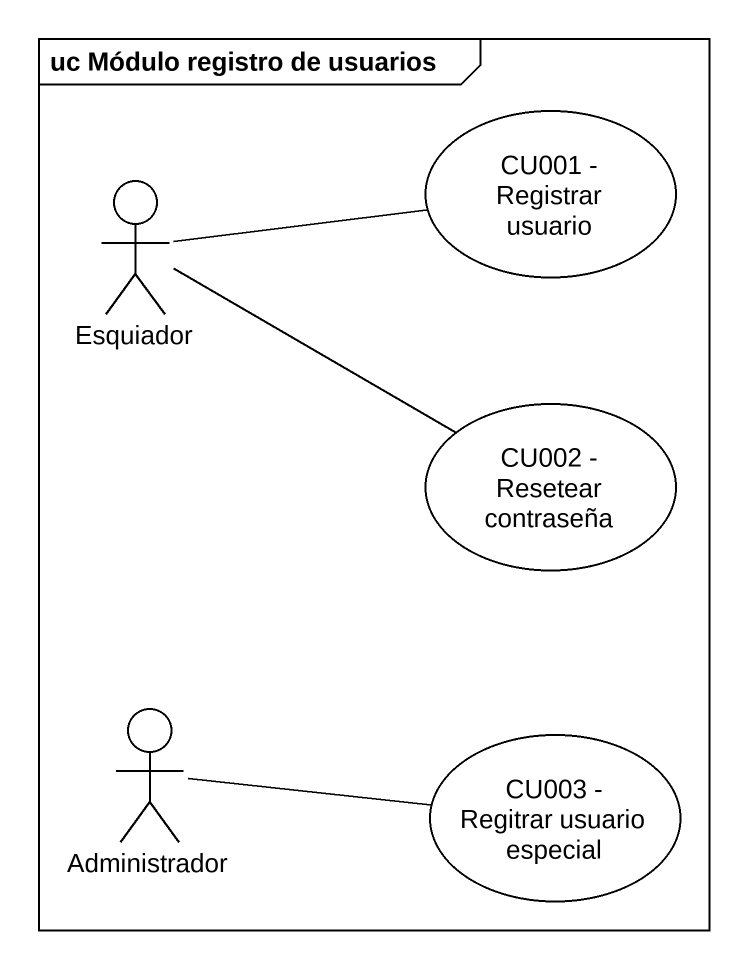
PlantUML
@startuml
mainframe uc Módulo registro de usuarios
usecase "CU001 - Registrar usuario" as CU001_Registrar_usuario
actor Esquiador
usecase "CU002 - Resetear contraseña" as CU002_Resetear_contraseña
actor Administrador
usecase "CU003 - Regitrar usuario especial" as CU003_Regitrar_usuario
Esquiador -right- CU001_Registrar_usuario
Esquiador -right- CU002_Resetear_contraseña
Administrador -right- CU003_Regitrar_usuario
@enduml
